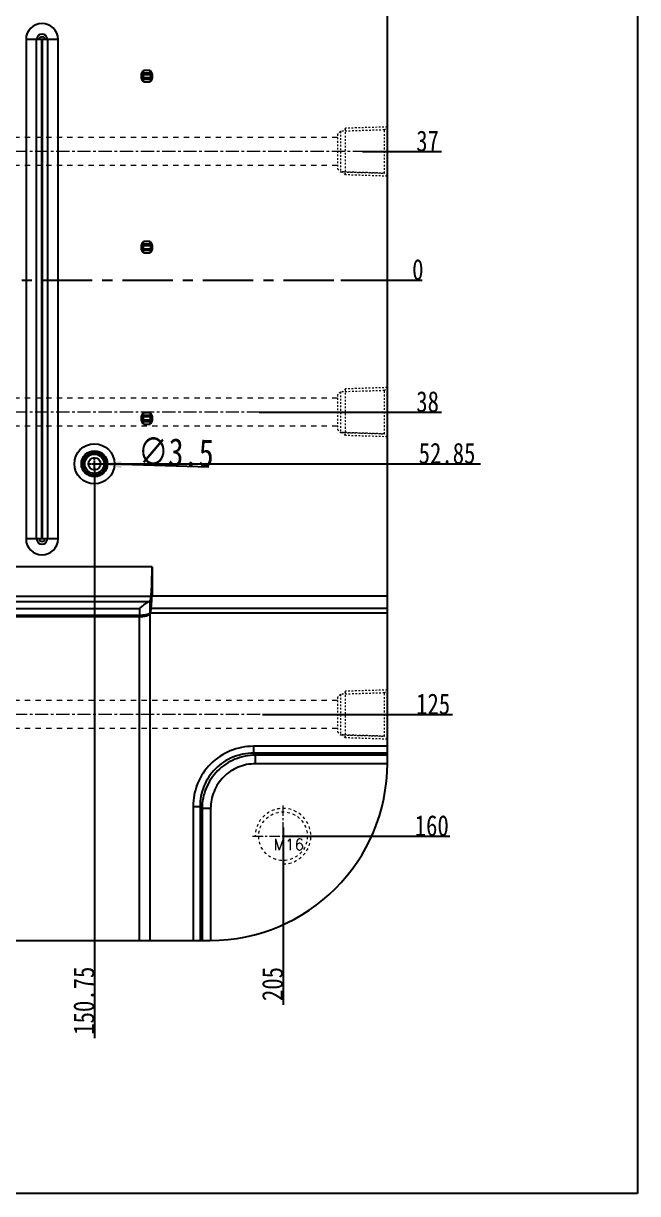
# Model space of a CAD drawing. Header units: millimetres. Extents: x 1572 to 4063, y -10865 to -3081.
# Drawn here: x 2897.9 to 3074.6, y -6716.4 to -6379.7 of the extents above; entities that cross this region are included whole.
import ezdxf

# ---------------------------------------------------------------- set-up
doc = ezdxf.new("R2010")
doc.units = ezdxf.units.MM
doc.header["$LTSCALE"] = 16.335
doc.header["$PDMODE"] = 3
doc.header["$PDSIZE"] = 0.3125
doc.linetypes.add('CENTER', pattern=[0.6, 0.375, -0.075, 0.075, -0.075])
doc.linetypes.add('HIDDEN', pattern=[0.2, 0.1, -0.1])
doc.layers.get('0').update_dxf_attribs({"linetype": 'CONTINUOUS'})
doc.layers.get('Defpoints').update_dxf_attribs({"linetype": 'CONTINUOUS'})
doc.layers.add('cool', color=153, linetype='HIDDEN', lineweight=9)
doc.layers.add('screw', color=33, linetype='CONTINUOUS', lineweight=13)
doc.layers.add('DEFAULT_2', color=8, linetype='HIDDEN')
doc.styles.get("Standard").update_dxf_attribs({"font": 'txt', "width": 0.8})
doc.styles.add('TXT', font='txt.shx', dxfattribs={"bigfont": 'gbcbig.shx'})
doc.dimstyles.new('ISO-25', dxfattribs={"dimtxt": 8, "dimasz": 6, "dimexe": 0, "dimexo": 0, "dimgap": 0, "dimtad": 1, "dimdsep": 46, "dimtxsty": 'Standard', "dimcen": 0, "dimclrd": 4, "dimclre": 4, "dimclrt": 6, "dimazin": 0, "dimtfac": 1, "dimtofl": 0, "dimtmove": 0, "dimatfit": 3, "dimfxl": 1, "dimarcsym": 0})

# ---------------------------------------------------------------- blocks, each defined once
blk = doc.blocks.new('*D180')
at = {"color": 4, "lineweight": -2, "transparency": 16777216}
blk.add_line((2951.28, -6507.42), (2926.09, -6506.67), dxfattribs=at)
at = {"color": 4, "transparency": 16777216}
blk.add_solid([(2926.12, -6505.67), (2926.06, -6507.67), (2920.09, -6506.49)], dxfattribs=at)
at = {"layer": 'Defpoints', "color": 0, "transparency": 16777216}
for p in [(2916.59, -6506.39), (2920.09, -6506.49)]:
    blk.add_point(p, dxfattribs=at)
at = {"color": 6, "transparency": 16777216, "insert": (2941.8, -6503.14), "char_height": 8, "attachment_point": 5, "rotation": 358.2844}
blk.add_mtext('∅3.5', dxfattribs=at)
blk = doc.blocks.new('cool_jt_f12')
at = {"layer": 'cool', "ltscale": 0.3}
for p, q in [((0, 7.0785), (0.856, 6.2225)), ((0, 7.0785), (12, 6.7035)), ((0.856, 6.2225), (0.856, -6.2225)), ((13.5, 5.827375), (0.856, 6.2225)), ((0.856, 6.2225), (13.5, 5.827375)), ((12, 6.7035), (12.856, 5.8475)), ((12, 6.7035), (12, -6.7035)), ((14.327375, 5), (13.5, 5.827375)), ((13.5, -5.827375), (13.5, 5.827375)), ((14.327375, -5), (14.327375, 5)), ((0.856, -6.2225), (0, -7.0785)), ((0, -7.0785), (12, -6.7035)), ((0.856, -6.2225), (13.5, -5.827375)), ((12, -6.7035), (12.856, -5.8475)), ((13.5, -5.827375), (14.327375, -5))]:
    blk.add_line(p, q, dxfattribs=at)
blk = doc.blocks.new('147')
at = {"layer": 'cool', "ltscale": 0.932966}
for p, q in [((229.57, -3849.57), (-211.77, -3849.57)), ((229.57, -3857.57), (-211.77, -3857.57))]:
    blk.add_line(p, q, dxfattribs=at)
at = {"layer": 'cool', "color": 1, "linetype": 'CENTER', "ltscale": 0.621977}
blk.add_line((243.9, -3853.57), (-226.1, -3853.57), dxfattribs=at)
at = {"layer": 'cool', "ltscale": 0.932966}
blk.add_blockref('cool_jt_f12', (-226.1, -3853.57), dxfattribs=at)
at = {"layer": 'cool', "ltscale": 0.932966, "rotation": 179.9999999999999}
blk.add_blockref('cool_jt_f12', (243.9, -3853.57), dxfattribs=at)
blk = doc.blocks.new('screw_m16_g')
at = {"layer": 'screw', "color": 1, "linetype": 'CENTER', "ltscale": 0.497582}
for p, q in [((0, -8.8), (0, 8.8)), ((-8.8, 0), (8.8, 0))]:
    blk.add_line(p, q, dxfattribs=at)
at = {"layer": 'screw', "color": 33, "linetype": 'HIDDEN', "ltscale": 0.497582}
blk.add_circle((0, 0), 7, dxfattribs=at)
at = {"layer": 'screw', "color": 92, "linetype": 'HIDDEN', "ltscale": 0.497582}
blk.add_arc((0, 0), 8, 270, 180, dxfattribs=at)
at = {"layer": 'screw', "color": 6, "style": 'TXT'}
blk.add_text('M16', height=3.2, dxfattribs=at).set_placement((-2.72, -4))
blk = doc.blocks.new('*D230')
at = {"color": 4, "lineweight": -2, "transparency": 16777216}
blk.add_line((2989.26, -6453.59), (3012.57, -6453.59), dxfattribs=at)
at = {"layer": 'Defpoints', "color": 0, "transparency": 16777216}
for p in [(2767.59, -6453.59), (2989.26, -6453.59), (3010.17, -6453.59)]:
    blk.add_point(p, dxfattribs=at)
at = {"color": 6, "transparency": 16777216, "insert": (3011.37, -6450.59), "char_height": 6, "attachment_point": 5}
blk.add_mtext('0', dxfattribs=at)
blk = doc.blocks.new('*D231')
at = {"color": 4, "lineweight": -2, "transparency": 16777216}
blk.add_line((2995.41, -6416.59), (3018.17, -6416.59), dxfattribs=at)
at = {"layer": 'Defpoints', "color": 0, "transparency": 16777216}
for p in [(2995.41, -6416.59), (3010.17, -6416.59), (2767.59, -6453.59)]:
    blk.add_point(p, dxfattribs=at)
at = {"color": 6, "transparency": 16777216, "insert": (3014.17, -6413.59), "char_height": 6, "attachment_point": 5}
blk.add_mtext('37', dxfattribs=at)
blk = doc.blocks.new('*D232')
at = {"color": 4, "lineweight": -2, "transparency": 16777216}
blk.add_line((2971.06, -6336.59), (3019.77, -6336.59), dxfattribs=at)
at = {"layer": 'Defpoints', "color": 0, "transparency": 16777216}
for p in [(2971.06, -6336.59), (3010.17, -6336.59), (2767.59, -6453.59)]:
    blk.add_point(p, dxfattribs=at)
at = {"color": 6, "transparency": 16777216, "insert": (3014.97, -6333.59), "char_height": 6, "attachment_point": 5}
blk.add_mtext('117', dxfattribs=at)
blk = doc.blocks.new('*D233')
at = {"color": 4, "lineweight": -2, "transparency": 16777216}
blk.add_line((2812.82, -6350.16), (3031.77, -6350.16), dxfattribs=at)
at = {"layer": 'Defpoints', "color": 0, "transparency": 16777216}
for p in [(2812.82, -6350.16), (3010.17, -6350.16), (2767.59, -6453.59)]:
    blk.add_point(p, dxfattribs=at)
at = {"color": 6, "transparency": 16777216, "insert": (3020.97, -6347.16), "char_height": 6, "attachment_point": 5}
blk.add_mtext('103.43', dxfattribs=at)
blk = doc.blocks.new('*D234')
at = {"color": 4, "lineweight": -2, "transparency": 16777216}
blk.add_line((2787.69, -6373.78), (3027.77, -6373.78), dxfattribs=at)
at = {"layer": 'Defpoints', "color": 0, "transparency": 16777216}
for p in [(2787.69, -6373.78), (3010.17, -6373.78), (2767.59, -6453.59)]:
    blk.add_point(p, dxfattribs=at)
at = {"color": 6, "transparency": 16777216, "insert": (3018.97, -6370.78), "char_height": 6, "attachment_point": 5}
blk.add_mtext('79.81', dxfattribs=at)
blk = doc.blocks.new('*D235')
at = {"color": 4, "lineweight": -2, "transparency": 16777216}
blk.add_line((2965.7, -6491.59), (3018.17, -6491.59), dxfattribs=at)
at = {"layer": 'Defpoints', "color": 0, "transparency": 16777216}
for p in [(2767.59, -6453.59), (2965.7, -6491.59), (3010.17, -6491.59)]:
    blk.add_point(p, dxfattribs=at)
at = {"color": 6, "transparency": 16777216, "insert": (3014.17, -6488.59), "char_height": 6, "attachment_point": 5}
blk.add_mtext('38', dxfattribs=at)
blk = doc.blocks.new('*D236')
at = {"color": 4, "lineweight": -2, "transparency": 16777216}
blk.add_line((2918.34, -6506.44), (3029.37, -6506.44), dxfattribs=at)
at = {"layer": 'Defpoints', "color": 0, "transparency": 16777216}
for p in [(2767.59, -6453.59), (2918.34, -6506.44), (3010.17, -6506.44)]:
    blk.add_point(p, dxfattribs=at)
at = {"color": 6, "transparency": 16777216, "insert": (3019.77, -6503.44), "char_height": 6, "attachment_point": 5}
blk.add_mtext('52.85', dxfattribs=at)
blk = doc.blocks.new('*D237')
at = {"color": 4, "lineweight": -2, "transparency": 16777216}
blk.add_line((2966.67, -6578.59), (3021.37, -6578.59), dxfattribs=at)
at = {"layer": 'Defpoints', "color": 0, "transparency": 16777216}
for p in [(2767.59, -6453.59), (2966.67, -6578.59), (3010.17, -6578.59)]:
    blk.add_point(p, dxfattribs=at)
at = {"color": 6, "transparency": 16777216, "insert": (3015.77, -6575.59), "char_height": 6, "attachment_point": 5}
blk.add_mtext('125', dxfattribs=at)
blk = doc.blocks.new('*D238')
at = {"color": 4, "lineweight": -2, "transparency": 16777216}
blk.add_line((2972.59, -6613.59), (3020.57, -6613.59), dxfattribs=at)
at = {"layer": 'Defpoints', "color": 0, "transparency": 16777216}
for p in [(2767.59, -6453.59), (2972.59, -6613.59), (3010.17, -6613.59)]:
    blk.add_point(p, dxfattribs=at)
at = {"color": 6, "transparency": 16777216, "insert": (3015.37, -6610.59), "char_height": 6, "attachment_point": 5}
blk.add_mtext('160', dxfattribs=at)
blk = doc.blocks.new('*D240')
at = {"color": 4, "lineweight": -2, "transparency": 16777216}
blk.add_line((2918.34, -6507.58), (2918.34, -6671.73), dxfattribs=at)
at = {"layer": 'Defpoints', "color": 0, "transparency": 16777216}
for p in [(2767.59, -6453.59), (2918.34, -6507.58), (2918.34, -6650.13)]:
    blk.add_point(p, dxfattribs=at)
at = {"color": 6, "transparency": 16777216, "insert": (2915.34, -6660.93), "char_height": 6, "attachment_point": 5, "rotation": 90}
blk.add_mtext('150.75', dxfattribs=at)
blk = doc.blocks.new('*D241')
at = {"color": 4, "lineweight": -2, "transparency": 16777216}
blk.add_line((2972.59, -6611.05), (2972.59, -6662.13), dxfattribs=at)
at = {"layer": 'Defpoints', "color": 0, "transparency": 16777216}
for p in [(2767.59, -6453.59), (2972.59, -6611.05), (2972.59, -6650.13)]:
    blk.add_point(p, dxfattribs=at)
at = {"color": 6, "transparency": 16777216, "insert": (2969.59, -6656.13), "char_height": 6, "attachment_point": 5, "rotation": 90}
blk.add_mtext('205', dxfattribs=at)
blk = doc.blocks.new('*D246')
at = {"color": 4, "lineweight": -2, "transparency": 16777216}
blk.add_line((2972.59, -6290.13), (2972.59, -6244.38), dxfattribs=at)
at = {"layer": 'Defpoints', "color": 0, "transparency": 16777216}
for p in [(2972.59, -6256.38), (2972.59, -6290.13), (2767.59, -6453.59)]:
    blk.add_point(p, dxfattribs=at)
at = {"color": 6, "transparency": 16777216, "insert": (2969.59, -6250.38), "char_height": 6, "attachment_point": 5, "rotation": 90}
blk.add_mtext('205', dxfattribs=at)
blk = doc.blocks.new('*D260')
at = {"color": 4, "lineweight": -2, "transparency": 16777216}
blk.add_line((2981.39, -6293.59), (3018.68, -6293.59), dxfattribs=at)
at = {"layer": 'Defpoints', "color": 0, "transparency": 16777216}
for p in [(2981.39, -6293.59), (3008.28, -6293.59), (2767.59, -6453.59)]:
    blk.add_point(p, dxfattribs=at)
at = {"color": 6, "transparency": 16777216, "insert": (3013.48, -6290.59), "char_height": 6, "attachment_point": 5}
blk.add_mtext('160', dxfattribs=at)

msp = doc.modelspace()

# ---------------------------------------------------------------- linework, layer by layer
at = {"color": 7, "linetype": 'Continuous'}
for p, q in [((3002.593, -6592.588), (3002.593, -6314.588)), ((2907.874, -6384.331), (2898.662, -6384.331)), ((2898.662, -6384.331), (2898.662, -6528.046)), ((2901.719, -6528.046), (2901.719, -6384.331)), ((2903.201, -6528.046), (2903.201, -6384.331)), ((2903.335, -6384.331), (2903.335, -6528.046)), ((2904.817, -6384.331), (2904.817, -6528.046)), ((2907.874, -6528.046), (2907.874, -6384.331)), ((2934.399, -6393.257), (2932.41, -6393.257)), ((2932.41, -6396.509), (2932.41, -6393.257)), ((2934.425, -6394.006), (2932.41, -6394.006)), ((2934.425, -6394.006), (2934.425, -6395.76)), ((2931.91, -6395.388), (2931.91, -6394.378)), ((2934.425, -6395.386), (2931.91, -6395.386)), ((2932.41, -6394.381), (2934.425, -6394.381)), ((2932.41, -6395.76), (2934.425, -6395.76)), ((2932.41, -6396.509), (2934.399, -6396.509)), ((2934.924, -6394.379), (2934.924, -6395.387)), ((2931.91, -6444.633), (2931.91, -6443.623)), ((2934.425, -6444.631), (2931.91, -6444.631)), ((2934.399, -6442.502), (2932.41, -6442.502)), ((2932.41, -6445.754), (2932.41, -6442.502)), ((2934.425, -6443.251), (2932.41, -6443.251)), ((2932.41, -6443.626), (2934.425, -6443.626)), ((2934.425, -6443.251), (2934.425, -6445.005)), ((2934.924, -6443.624), (2934.924, -6444.632)), ((2932.41, -6445.005), (2934.425, -6445.005)), ((2932.41, -6445.754), (2934.399, -6445.754)), ((2934.399, -6491.747), (2932.41, -6491.747)), ((2932.41, -6494.999), (2932.41, -6491.747)), ((2931.91, -6493.878), (2931.91, -6492.868)), ((2934.425, -6493.876), (2931.91, -6493.876)), ((2934.425, -6492.496), (2932.41, -6492.496)), ((2932.41, -6492.871), (2934.924, -6492.871)), ((2932.41, -6494.25), (2934.425, -6494.25)), ((2932.41, -6494.999), (2934.399, -6494.999)), ((2934.425, -6494.25), (2934.425, -6492.496)), ((2934.924, -6492.869), (2934.924, -6493.877)), ((2907.874, -6528.046), (2898.662, -6528.046)), ((2934.925, -6536.112), (2880.925, -6536.112)), ((2934.925, -6536.114), (2934.925, -6544.42)), ((2600.6, -6544.558), (2934.586, -6544.558)), ((2934.586, -6544.558), (2934.354, -6545.745)), ((2934.354, -6643.588), (2934.354, -6545.745)), ((2934.925, -6544.42), (3002.593, -6544.42)), ((2933.943, -6546.112), (2601.242, -6546.112)), ((2603.843, -6548.053), (2931.343, -6548.053)), ((2931.343, -6548.053), (2931.343, -6550.072)), ((2934.625, -6547.942), (2934.354, -6549.33)), ((2934.625, -6547.942), (3002.593, -6547.942)), ((2931.343, -6550.072), (2603.843, -6550.072)), ((2603.843, -6550.363), (2931.343, -6550.363)), ((2931.343, -6643.588), (2931.343, -6550.363)), ((2934.354, -6549.33), (3002.593, -6549.33)), ((3002.593, -6587.725), (2964.06, -6587.725)), ((2964.06, -6587.725), (2964.06, -6589.706)), ((3002.593, -6589.706), (2964.06, -6589.706)), ((2964.64, -6590.286), (2964.06, -6589.706)), ((3002.593, -6590.286), (2964.64, -6590.286)), ((2964.64, -6592.761), (2964.64, -6590.286)), ((3002.593, -6592.761), (2964.64, -6592.761)), ((2946.73, -6605.055), (2948.711, -6605.055)), ((2946.73, -6605.055), (2946.73, -6643.588)), ((2949.29, -6605.635), (2948.711, -6605.055)), ((2948.711, -6605.055), (2948.711, -6643.588)), ((2951.766, -6605.635), (2949.29, -6605.635)), ((2949.29, -6605.635), (2949.29, -6643.588)), ((2951.766, -6605.635), (2951.766, -6643.588)), ((2801.929, -6643.588), (2951.593, -6643.588))]:
    msp.add_line(p, q, dxfattribs=at)
at = {"color": 1, "linetype": 'CENTER', "ltscale": 2.363517}
msp.add_line((2532.593, -6453.588), (3002.593, -6453.588), dxfattribs=at)
at = {"color": 1, "linetype": 'CENTER', "ltscale": 0.108846}
for p, q in [((2918.343, -6508.363), (2918.343, -6504.513)), ((2916.418, -6506.438), (2920.268, -6506.438))]:
    msp.add_line(p, q, dxfattribs=at)
msp.add_lwpolyline([(3074.571, -6716.432), (2308.233, -6716.432), (2308.233, -6191.938), (3074.571, -6191.938)], close=True)
at = {"color": 7, "linetype": 'Continuous'}
for radius in [5.764, 3.756, 3.291, 2.789]:
    msp.add_circle((2918.343, -6506.438), radius, dxfattribs=at)
at = {"color": 2, "linetype": 'Continuous'}
msp.add_circle((2918.343, -6506.438), 1.75, dxfattribs=at)
at = {"color": 7, "linetype": 'Continuous'}
for centre, radius, start, end in [((2903.268, -6384.331), 4.606, 0, 180), ((2903.268, -6384.331), 1.549, 0, 180), ((2903.268, -6384.331), 0.745, 0, 180), ((2947.108, -6393.257), 12.709, 179.99898, 180.56985), ((2946.855, -6396.508), 12.456, 178.89375, 180.00719), ((2947.108, -6442.502), 12.709, 179.99898, 180.56985), ((2946.855, -6445.753), 12.456, 178.89375, 180.00719), ((2903.268, -6528.046), 4.606, 180, 0), ((2903.268, -6528.046), 1.549, 180, 360), ((2903.268, -6528.046), 0.745, 180, 360), ((2931.357, -6539.699), 10.664, 269.92381, 274.6444), ((2931.523, -6541.78), 8.576, 274.66438, 277.10224), ((2931.718, -6543.337), 7.007, 277.09475, 279.68247), ((2933.606, -6549.27), 0.752, 341.46288, 347.61933), ((2951.593, -6592.588), 51, 270, 0)]:
    msp.add_arc(centre, radius, start, end, dxfattribs=at)
msp.add_ellipse((2931.343, -6545.703), major_axis=(3.015, 0), ratio=0.2679472, start_param=-0.5304011, end_param=-0.0523599, dxfattribs=at)
for points, knots in [([(2931.91, -6394.378), (2931.91, -6394.274), (2931.983, -6393.859), (2932.232, -6393.51), (2932.41, -6393.257)], [0, 0, 0, 0, 0.2507748, 1, 1, 1, 1]), ([(2931.91, -6394.381), (2931.91, -6394.314), (2931.966, -6394.169), (2932.091, -6394.085), (2932.162, -6394.055)], [0, 0, 0, 0, 0.4656459, 1, 1, 1, 1]), ([(2934.399, -6393.257), (2934.459, -6393.342), (2934.697, -6393.676), (2934.924, -6394.068), (2934.924, -6394.379)], [0, 0, 0, 0, 0.252128, 1, 1, 1, 1]), ([(2934.425, -6394.006), (2934.421, -6393.962), (2934.406, -6393.755), (2934.401, -6393.547), (2934.399, -6393.384)], [0, 0, 0, 0, 0.2107367, 1, 1, 1, 1]), ([(2934.425, -6394.008), (2934.55, -6394.006), (2934.79, -6394.052), (2934.928, -6394.28), (2934.924, -6394.381)], [0, 0, 0, 0, 0.5531244, 1, 1, 1, 1]), ([(2931.91, -6394.381), (2931.923, -6394.38), (2932.09, -6394.368), (2932.256, -6394.381), (2932.41, -6394.381)], [0, 0, 0, 0, 0.0763821, 1, 1, 1, 1]), ([(2932.41, -6395.76), (2932.287, -6395.76), (2932.051, -6395.707), (2931.91, -6395.486), (2931.91, -6395.385)], [0, 0, 0, 0, 0.5503662, 1, 1, 1, 1]), ([(2932.41, -6396.509), (2932.232, -6396.256), (2931.983, -6395.907), (2931.91, -6395.492), (2931.91, -6395.388)], [0, 0, 0, 0, 0.7492255, 1, 1, 1, 1]), ([(2934.924, -6395.387), (2934.924, -6395.492), (2934.836, -6395.909), (2934.579, -6396.253), (2934.399, -6396.509)], [0, 0, 0, 0, 0.2505675, 1, 1, 1, 1]), ([(2934.425, -6395.76), (2934.422, -6395.796), (2934.409, -6395.965), (2934.403, -6396.134), (2934.401, -6396.267)], [0, 0, 0, 0, 0.2133308, 1, 1, 1, 1]), ([(2934.425, -6395.386), (2934.491, -6395.386), (2934.591, -6395.383), (2935.025, -6395.385), (2934.924, -6395.386)], [0, 0, 0, 0, 0.3947, 1, 1, 1, 1]), ([(2934.924, -6395.386), (2934.927, -6395.452), (2934.875, -6395.601), (2934.749, -6395.685), (2934.677, -6395.714)], [0, 0, 0, 0, 0.4655896, 1, 1, 1, 1]), ([(2931.91, -6443.623), (2931.91, -6443.519), (2931.983, -6443.104), (2932.232, -6442.755), (2932.41, -6442.502)], [0, 0, 0, 0, 0.2507748, 1, 1, 1, 1]), ([(2931.91, -6443.626), (2931.91, -6443.559), (2931.966, -6443.414), (2932.091, -6443.33), (2932.162, -6443.3)], [0, 0, 0, 0, 0.4656459, 1, 1, 1, 1]), ([(2931.91, -6443.626), (2931.923, -6443.625), (2932.09, -6443.613), (2932.256, -6443.626), (2932.41, -6443.626)], [0, 0, 0, 0, 0.0763821, 1, 1, 1, 1]), ([(2932.41, -6445.005), (2932.287, -6445.005), (2932.051, -6444.952), (2931.91, -6444.731), (2931.91, -6444.63)], [0, 0, 0, 0, 0.5503662, 1, 1, 1, 1]), ([(2932.41, -6445.754), (2932.232, -6445.501), (2931.983, -6445.152), (2931.91, -6444.737), (2931.91, -6444.633)], [0, 0, 0, 0, 0.7492255, 1, 1, 1, 1]), ([(2934.399, -6442.502), (2934.459, -6442.587), (2934.697, -6442.921), (2934.924, -6443.313), (2934.924, -6443.624)], [0, 0, 0, 0, 0.252128, 1, 1, 1, 1]), ([(2934.425, -6443.251), (2934.421, -6443.207), (2934.406, -6443), (2934.401, -6442.792), (2934.399, -6442.629)], [0, 0, 0, 0, 0.2107367, 1, 1, 1, 1]), ([(2934.924, -6444.632), (2934.924, -6444.737), (2934.836, -6445.154), (2934.579, -6445.498), (2934.399, -6445.754)], [0, 0, 0, 0, 0.2505675, 1, 1, 1, 1]), ([(2934.425, -6443.253), (2934.55, -6443.251), (2934.79, -6443.297), (2934.928, -6443.525), (2934.924, -6443.626)], [0, 0, 0, 0, 0.5531244, 1, 1, 1, 1]), ([(2934.425, -6444.631), (2934.491, -6444.631), (2934.591, -6444.628), (2935.025, -6444.63), (2934.924, -6444.631)], [0, 0, 0, 0, 0.3947, 1, 1, 1, 1]), ([(2934.924, -6444.631), (2934.927, -6444.697), (2934.875, -6444.846), (2934.749, -6444.93), (2934.677, -6444.959)], [0, 0, 0, 0, 0.4655896, 1, 1, 1, 1]), ([(2934.425, -6445.005), (2934.422, -6445.041), (2934.409, -6445.21), (2934.403, -6445.379), (2934.401, -6445.512)], [0, 0, 0, 0, 0.2133308, 1, 1, 1, 1]), ([(2931.91, -6492.868), (2931.91, -6492.764), (2931.983, -6492.349), (2932.232, -6492), (2932.41, -6491.747)], [0, 0, 0, 0, 0.2507748, 1, 1, 1, 1]), ([(2934.399, -6491.747), (2934.399, -6491.817), (2934.401, -6492.067), (2934.409, -6492.317), (2934.425, -6492.496)], [0, 0, 0, 0, 0.2798505, 1, 1, 1, 1]), ([(2934.399, -6491.747), (2934.459, -6491.832), (2934.697, -6492.166), (2934.924, -6492.558), (2934.924, -6492.869)], [0, 0, 0, 0, 0.2521286, 1, 1, 1, 1]), ([(2931.91, -6492.871), (2931.91, -6492.804), (2931.966, -6492.659), (2932.091, -6492.575), (2932.162, -6492.545)], [0, 0, 0, 0, 0.4656459, 1, 1, 1, 1]), ([(2931.91, -6492.871), (2931.923, -6492.87), (2932.09, -6492.858), (2932.256, -6492.871), (2932.41, -6492.871)], [0, 0, 0, 0, 0.0763821, 1, 1, 1, 1]), ([(2932.41, -6494.25), (2932.287, -6494.25), (2932.051, -6494.197), (2931.91, -6493.976), (2931.91, -6493.875)], [0, 0, 0, 0, 0.5503662, 1, 1, 1, 1]), ([(2932.41, -6494.999), (2932.232, -6494.746), (2931.983, -6494.397), (2931.91, -6493.982), (2931.91, -6493.878)], [0, 0, 0, 0, 0.7492255, 1, 1, 1, 1]), ([(2934.924, -6493.877), (2934.924, -6493.982), (2934.836, -6494.399), (2934.579, -6494.743), (2934.399, -6494.999)], [0, 0, 0, 0, 0.2505671, 1, 1, 1, 1]), ([(2934.399, -6494.999), (2934.399, -6494.929), (2934.401, -6494.679), (2934.409, -6494.429), (2934.425, -6494.25)], [0, 0, 0, 0, 0.2801169, 1, 1, 1, 1]), ([(2934.425, -6492.496), (2934.55, -6492.494), (2934.741, -6492.539), (2934.902, -6492.713), (2934.926, -6492.821), (2934.924, -6492.871)], [0, 0, 0, 0, 0.5454711, 0.7817849, 1, 1, 1, 1]), ([(2934.924, -6493.876), (2934.934, -6493.876), (2934.783, -6493.882), (2934.718, -6493.876), (2934.52, -6493.876), (2934.425, -6493.876)], [0, 0, 0, 0, 0.0608551, 0.4274154, 1, 1, 1, 1]), ([(2934.924, -6493.875), (2934.927, -6493.942), (2934.876, -6494.091), (2934.749, -6494.176), (2934.678, -6494.205)], [0, 0, 0, 0, 0.4656004, 1, 1, 1, 1]), ([(2934.586, -6544.558), (2934.617, -6544.399), (2934.668, -6544.008), (2934.762, -6542.969), (2934.846, -6541.25), (2934.911, -6538.826), (2934.925, -6537.051), (2934.925, -6536.114)], [0, 0, 0, 0, 0.057451, 0.139829, 0.3703147, 0.6674657, 1, 1, 1, 1]), ([(2934.625, -6547.942), (2934.712, -6547.498), (2934.818, -6546.321), (2934.891, -6545.145), (2934.925, -6544.42)], [0, 0, 0, 0, 0.3837733, 1, 1, 1, 1]), ([(2933.943, -6546.112), (2933.752, -6546.199), (2933.35, -6546.466), (2932.731, -6546.931), (2932.049, -6547.476), (2931.581, -6547.858), (2931.343, -6548.053)], [0, 0, 0, 0, 0.1945624, 0.4420871, 0.715717, 1, 1, 1, 1]), ([(2932.313, -6550.033), (2932.234, -6550.039), (2931.911, -6550.062), (2931.587, -6550.071), (2931.343, -6550.072)], [0, 0, 0, 0, 0.2445272, 1, 1, 1, 1]), ([(2933.186, -6549.92), (2933.119, -6549.932), (2932.829, -6549.982), (2932.537, -6550.015), (2932.313, -6550.033)], [0, 0, 0, 0, 0.2330523, 1, 1, 1, 1]), ([(2932.896, -6550.244), (2933.167, -6550.198), (2933.629, -6550.092), (2934.071, -6549.865), (2934.206, -6549.714)], [0, 0, 0, 0, 0.5755117, 1, 1, 1, 1]), ([(2934.267, -6549.522), (2934.159, -6549.629), (2933.788, -6549.786), (2933.417, -6549.877), (2933.186, -6549.92)], [0, 0, 0, 0, 0.3929361, 1, 1, 1, 1]), ([(2934.341, -6549.431), (2934.346, -6549.407), (2934.352, -6549.374), (2934.354, -6549.34), (2934.354, -6549.33)], [0, 0, 0, 0, 0.710562, 1, 1, 1, 1]), ([(2964.06, -6587.725), (2961.804, -6587.725), (2957.242, -6588.611), (2951.464, -6592.459), (2947.616, -6598.237), (2946.73, -6602.799), (2946.73, -6605.055)], [0, 0, 0, 0, 0.250027, 0.5000014, 0.749976, 1, 1, 1, 1]), ([(2964.06, -6589.706), (2962.06, -6589.701), (2958.014, -6590.475), (2952.887, -6593.88), (2949.48, -6599.007), (2948.706, -6603.054), (2948.711, -6605.055)], [0, 0, 0, 0, 0.2499897, 0.4999306, 0.7498971, 1, 1, 1, 1]), ([(2964.64, -6590.286), (2962.643, -6590.292), (2958.609, -6591.09), (2953.504, -6594.502), (2950.094, -6599.607), (2949.297, -6603.639), (2949.29, -6605.635)], [0, 0, 0, 0, 0.2500793, 0.5001245, 0.7500506, 1, 1, 1, 1]), ([(2964.64, -6592.761), (2962.963, -6592.761), (2959.573, -6593.42), (2955.282, -6596.279), (2952.424, -6600.571), (2951.766, -6603.959), (2951.766, -6605.635)], [0, 0, 0, 0, 0.2501019, 0.5001254, 0.7500287, 1, 1, 1, 1])]:
    msp.add_open_spline(points, degree=3, knots=knots, dxfattribs=at)
for points in [[(2932.162, -6394.055), (2932.24, -6394.022), (2932.326, -6394.007), (2932.41, -6394.007)], [(2934.677, -6395.714), (2934.598, -6395.746), (2934.51, -6395.76), (2934.425, -6395.758)], [(2932.162, -6443.3), (2932.24, -6443.267), (2932.326, -6443.252), (2932.41, -6443.252)], [(2934.677, -6444.959), (2934.598, -6444.991), (2934.51, -6445.005), (2934.425, -6445.003)], [(2932.162, -6492.545), (2932.24, -6492.512), (2932.326, -6492.497), (2932.41, -6492.497)], [(2934.678, -6494.205), (2934.599, -6494.237), (2934.51, -6494.251), (2934.425, -6494.249)], [(2934.336, -6549.405), (2934.344, -6549.38), (2934.35, -6549.355), (2934.354, -6549.33)]]:
    msp.add_open_spline(points, degree=3, dxfattribs=at)
at = {"layer": 'DEFAULT_2', "color": 8, "linetype": 'HIDDEN'}
for p, q in [((2934.924, -6394.381), (2934.425, -6394.381)), ((2934.924, -6443.626), (2934.425, -6443.626)), ((2931.343, -6550.072), (2931.343, -6550.363)), ((3002.593, -6592.588), (3002.593, -6592.588)), ((2951.593, -6643.588), (2951.593, -6643.588))]:
    msp.add_line(p, q, dxfattribs=at)
for points, knots in [([(2934.206, -6549.714), (2934.219, -6549.701), (2934.266, -6549.638), (2934.3, -6549.566), (2934.319, -6549.509)], [0, 0, 0, 0, 0.2325454, 1, 1, 1, 1]), ([(2934.267, -6549.522), (2934.268, -6549.54), (2934.266, -6549.608), (2934.238, -6549.676), (2934.206, -6549.714)], [0, 0, 0, 0, 0.2705054, 1, 1, 1, 1])]:
    msp.add_open_spline(points, degree=3, knots=knots, dxfattribs=at)
msp.add_open_spline([(2934.267, -6549.522), (2934.299, -6549.49), (2934.321, -6549.448), (2934.336, -6549.405)], degree=3, dxfattribs=at)

# ---------------------------------------------------------------- block references
for p in [(2758.697, -2563.022), (2758.697, -2638.022), (2758.697, -2725.022)]:
    msp.add_blockref('147', p)
at = {"layer": 'screw'}
msp.add_blockref('screw_m16_g', (2972.593, -6613.588), dxfattribs=at)

# ---------------------------------------------------------------- dimensions: what is measured, and where the dimension line sits
for feature_location, offset, dtype, origin, picture, middle in [((2972.593, -6290.133), (0, 33.751), 1, (2767.593, -6453.588), '*D246', (2969.593, -6250.382)), ((2981.393, -6293.588), (26.889, 0), 0, (2767.593, -6453.588), '*D260', (3013.482, -6290.588)), ((2971.055, -6336.588), (39.117, 0), 0, (2767.593, -6453.588), '*D232', (3014.972, -6333.588)), ((2812.818, -6350.161), (197.354, 0), 0, (2767.593, -6453.588), '*D233', (3020.972, -6347.161)), ((2787.693, -6373.778), (222.479, 0), 0, (2767.593, -6453.588), '*D234', (3018.972, -6370.778)), ((2995.408, -6416.588), (14.764, 0), 0, (2767.593, -6453.588), '*D231', (3014.172, -6413.588)), ((2989.256938678, -6453.588155281), (20.915271736, 0), 0, (2767.592919308, -6453.588155281), '*D230', (3011.372210415, -6450.588155281)), ((2965.705, -6491.588), (44.468, 0), 0, (2767.593, -6453.588), '*D235', (3014.172, -6488.588)), ((2918.343, -6506.438), (91.829, 0), 0, (2767.593, -6453.588), '*D236', (3019.772, -6503.438)), ((2966.671, -6578.588), (43.501, 0), 0, (2767.593, -6453.588), '*D237', (3015.772, -6575.588)), ((2972.593, -6613.588), (37.579, 0), 0, (2767.593, -6453.588), '*D238', (3015.372, -6610.588)), ((2918.343, -6507.578), (0, -142.548), 1, (2767.593, -6453.588), '*D240', (2915.343, -6660.926)), ((2972.593, -6611.045), (0, -39.081), 1, (2767.593, -6453.588), '*D241', (2969.593, -6656.126))]:
    dim = msp.add_ordinate_dim(feature_location=feature_location, offset=offset, dtype=dtype, origin=origin, dimstyle='ISO-25', override={"dimtxt": 6, "dimfxl": 1.25})
    dim.commit()
    dim.dimension.update_dxf_attribs({"geometry": picture, "text_midpoint": middle})
dim = msp.add_diameter_dim_2p(p1=(2916.594, -6506.386), p2=(2920.092, -6506.49), dimstyle='ISO-25', override={"dimfxl": 1.25})
dim.commit()
dim.dimension.update_dxf_attribs({"geometry": '*D180', "text_midpoint": (2941.802, -6503.139)})

doc.saveas('drawing.dxf')
